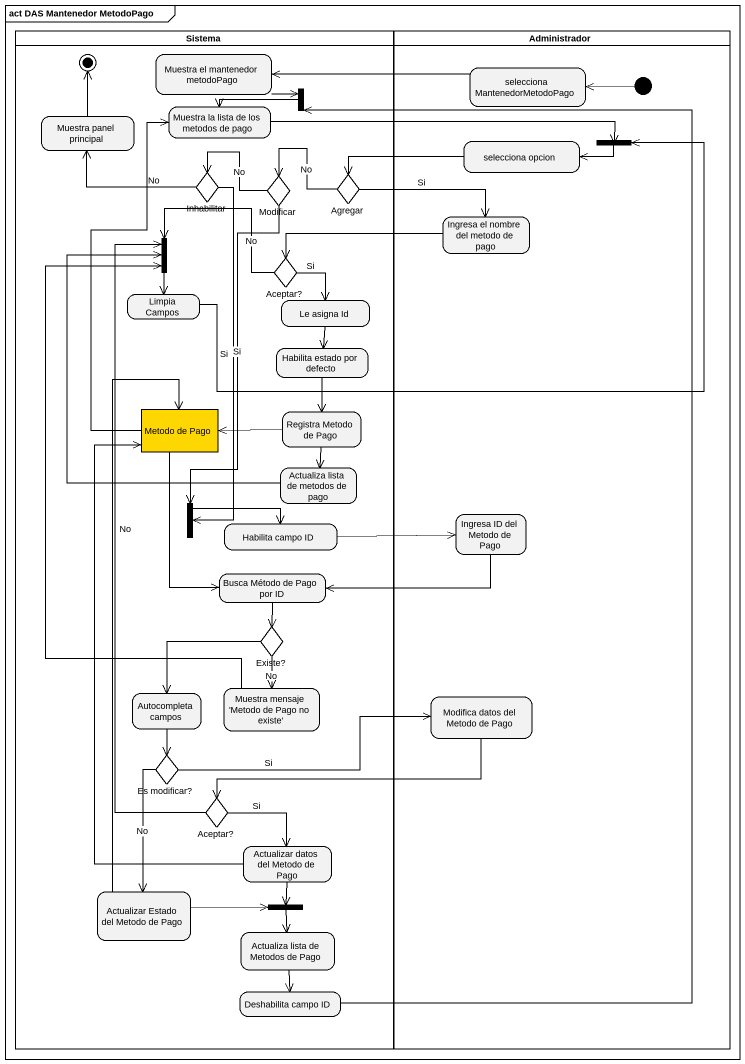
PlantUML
@startuml
mainframe act DAS Mantenedor MetodoPago
hide empty description
state Sistema <<partition>> {
  state "Muestra el mantenedor metodoPago" as Muestra_el_mantenedor
  state fork1 <<join>>
  state "Muestra panel principal" as Muestra_panel_principal
  state "Muestra la lista de los metodos de pago" as Muestra_la_lista_de_los
  state Inhabilitar <<choice>>
  state Modificar <<choice>>
  state Agregar <<choice>>
  state fork3 <<join>>
  state "Aceptar?" as Aceptar <<choice>>
  state "Limpia Campos" as Limpia_Campos
  state "Le asigna Id" as Le_asigna_Id
  state "Habilita estado por defecto" as Habilita_estado_por_defecto
  state "Metodo de Pago" as Metodo_de_Pago <<object>> #FFD700
  state "Registra Metodo de Pago" as Registra_Metodo_de_Pago
  state "Actualiza lista de metodos de pago" as Actualiza_lista_de_metodos
  state fork4 <<join>>
  state "Habilita campo ID" as Habilita_campo_ID
  state "Busca Método de Pago por ID" as Busca_Método_de_Pago_por_ID
  state "Existe?" as Existe <<choice>>
  state "Autocompleta campos" as Autocompleta_campos
  state "Muestra mensaje 'Metodo de Pago no existe'" as Muestra_mensaje_Metodo_de
  state "Es modificar?" as Es_modificar <<choice>>
  state "Aceptar?" as Aceptar_2 <<choice>>
  state "Actualizar datos del Metodo de Pago" as Actualizar_datos_del_Metodo
  state "Actualizar Estado del Metodo de Pago" as Actualizar_Estado_del
  state "Actualiza lista de Metodos de Pago" as Actualiza_lista_de_Metodos
  state fork5 <<join>>
  state "Deshabilita campo ID" as Deshabilita_campo_ID
  Muestra_panel_principal -up-> [*]
}
state Administrador <<partition>> {
  state "selecciona MantenedorMetodoPago" as selecciona
  state "selecciona opcion" as selecciona_opcion
  state fork2 <<join>>
  state "Ingresa el nombre del metodo de pago" as Ingresa_el_nombre_del
  state "Ingresa ID del Metodo de Pago" as Ingresa_ID_del_Metodo_de
  state "Modifica datos del Metodo de Pago" as Modifica_datos_del_Metodo
  [*] -left-> selecciona
}
Muestra_el_mantenedor -right-> fork1
fork1 -left-> Muestra_la_lista_de_los
selecciona -left-> Muestra_el_mantenedor
Muestra_la_lista_de_los -right-> fork2
selecciona_opcion -left-> Agregar
fork2 -left-> selecciona_opcion
Inhabilitar -left-> Muestra_panel_principal : No
Inhabilitar --> fork4 : Si
Modificar -left-> Inhabilitar : No
Modificar --> fork4 : Si
Agregar -left-> Modificar : No
Agregar -right-> Ingresa_el_nombre_del : Si
fork3 --> Limpia_Campos
Ingresa_el_nombre_del -left-> Aceptar
Aceptar -left-> fork3 : No
Aceptar --> Le_asigna_Id : Si
Limpia_Campos -right-> fork2
Le_asigna_Id --> Habilita_estado_por_defecto
Habilita_estado_por_defecto --> Registra_Metodo_de_Pago
Metodo_de_Pago -up-> Muestra_la_lista_de_los
Metodo_de_Pago --> Busca_Método_de_Pago_por_ID
Registra_Metodo_de_Pago -left-> Metodo_de_Pago
Registra_Metodo_de_Pago --> Actualiza_lista_de_metodos
Actualiza_lista_de_metodos -up-> fork3
fork4 -right-> Habilita_campo_ID
Ingresa_ID_del_Metodo_de -left-> Busca_Método_de_Pago_por_ID
Habilita_campo_ID -right-> Ingresa_ID_del_Metodo_de
Busca_Método_de_Pago_por_ID --> Existe
Existe --> Autocompleta_campos
Existe --> Muestra_mensaje_Metodo_de : No
Autocompleta_campos --> Es_modificar
Muestra_mensaje_Metodo_de -up-> fork3
Modifica_datos_del_Metodo -left-> Aceptar_2
Es_modificar -right-> Modifica_datos_del_Metodo : Si
Es_modificar --> Actualizar_Estado_del : No
Aceptar_2 -up-> fork3 : No
Aceptar_2 --> Actualizar_datos_del_Metodo : Si
Actualizar_datos_del_Metodo -up-> Metodo_de_Pago
Actualizar_datos_del_Metodo --> fork5
Actualizar_Estado_del -up-> Metodo_de_Pago
Actualizar_Estado_del -right-> fork5
Actualiza_lista_de_Metodos --> Deshabilita_campo_ID
fork5 --> Actualiza_lista_de_Metodos
Deshabilita_campo_ID -up-> fork1
@enduml
